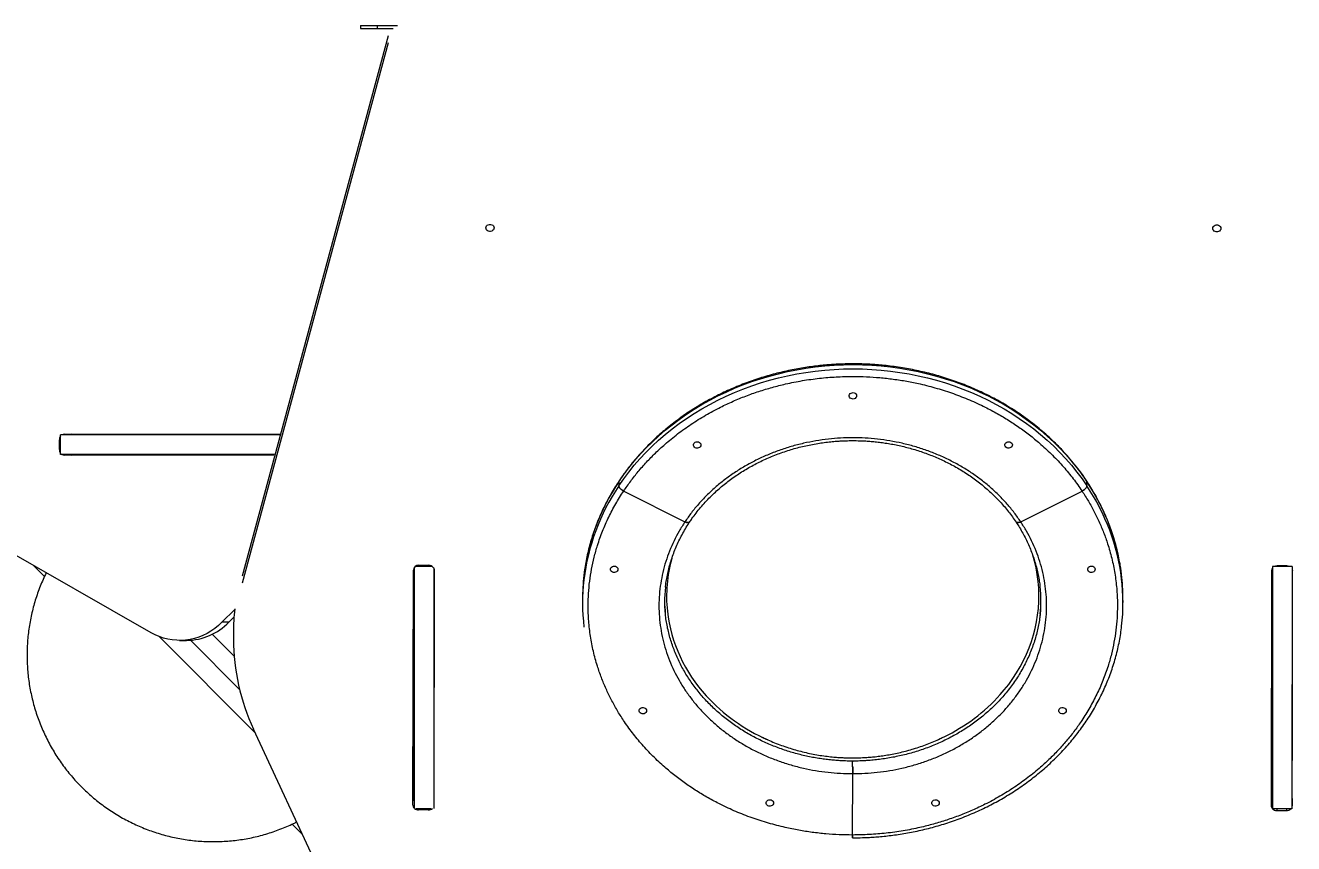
# Model space of a CAD drawing. Header units: millimetres. Extents: x -7083 to 7374, y -8368 to 7509.
# Drawn here: x 1448 to 2809, y -240 to 637 of the extents above; entities that cross this region are included whole.
import ezdxf

# ---------------------------------------------------------------- set-up
doc = ezdxf.new("R2010")
doc.units = ezdxf.units.MM
for name, color, linetype in [('DIKOM_ОБЪЕКТ', 7, 'Continuous'), ('DIKOM_РАЗМЕР_ЗОНА', 7, 'Continuous'), ('DIKOM_РАЗМЕР_ОБЪЕКТА', 7, 'Continuous')]:
    doc.layers.add(name, color=color, linetype=linetype)
doc.styles.add('style1', font='arial.ttf', dxfattribs={"width": 0.8})
doc.dimstyles.new('1-50', dxfattribs={"dimtxt": 300, "dimasz": 200, "dimexe": 100, "dimexo": 0, "dimgap": 100, "dimtad": 1, "dimtxsty": 'style1', "dimcen": 200, "dimclrd": 7, "dimclre": 7, "dimclrt": 7, "dimadec": 1, "dimazin": 2, "dimtfac": 1, "dimtmove": 0, "dimatfit": 2, "dimfxl": 0, "dimlwd": 25, "dimlwe": 18, "dimarcsym": 0})

# ---------------------------------------------------------------- blocks, each defined once
blk = doc.blocks.new('*D10')
at = {"layer": 'Defpoints', "color": 0, "transparency": 16777216}
for p in [(-5583.4, 648), (4593.5, 648.9), (4593.5, -5902.5)]:
    blk.add_point(p, dxfattribs=at)
at = {"layer": 'DIKOM_РАЗМЕР_ОБЪЕКТА', "color": 7, "lineweight": 18, "transparency": 16777216}
for p, q in [((-5583.4, 648), (-5583.4, -6002.5)), ((4593.5, 648.9), (4593.5, -6002.5))]:
    blk.add_line(p, q, dxfattribs=at)
at = {"layer": 'DIKOM_РАЗМЕР_ОБЪЕКТА', "color": 7, "lineweight": 25, "transparency": 16777216}
blk.add_line((-5383.4, -5902.5), (4393.5, -5902.5), dxfattribs=at)
at = {"layer": 'DIKOM_РАЗМЕР_ОБЪЕКТА', "color": 7, "transparency": 16777216}
for points in [[(-5383.4, -5869.2), (-5383.4, -5935.9), (-5583.4, -5902.5)], [(4393.5, -5869.2), (4393.5, -5935.9), (4593.5, -5902.5)]]:
    blk.add_solid(points, dxfattribs=at)
at = {"layer": 'DIKOM_РАЗМЕР_ОБЪЕКТА', "color": 7, "transparency": 16777216, "insert": (-226.1, -5649.4), "char_height": 300, "attachment_point": 5, "style": 'style1'}
blk.add_mtext('10150', dxfattribs=at)
blk = doc.blocks.new('*D11')
at = {"layer": 'Defpoints', "color": 0, "transparency": 16777216}
for p in [(-321.7, 5509.1), (-348.7, -4811.5), (5568.6, -4811.5)]:
    blk.add_point(p, dxfattribs=at)
at = {"layer": 'DIKOM_РАЗМЕР_ОБЪЕКТА', "color": 7, "lineweight": 18, "transparency": 16777216}
for p, q in [((-321.7, 5509.1), (5668.6, 5509.1)), ((-348.7, -4811.5), (5668.6, -4811.5))]:
    blk.add_line(p, q, dxfattribs=at)
at = {"layer": 'DIKOM_РАЗМЕР_ОБЪЕКТА', "color": 7, "lineweight": 25, "transparency": 16777216}
blk.add_line((5568.6, 5309.1), (5568.6, -4611.5), dxfattribs=at)
at = {"layer": 'DIKOM_РАЗМЕР_ОБЪЕКТА', "color": 7, "transparency": 16777216}
for points in [[(5535.2, 5309.1), (5601.9, 5309.1), (5568.6, 5509.1)], [(5535.2, -4611.5), (5601.9, -4611.5), (5568.6, -4811.5)]]:
    blk.add_solid(points, dxfattribs=at)
at = {"layer": 'DIKOM_РАЗМЕР_ОБЪЕКТА', "color": 7, "transparency": 16777216, "insert": (5315.3, 775.2), "char_height": 300, "attachment_point": 5, "rotation": 90, "style": 'style1'}
blk.add_mtext('10300', dxfattribs=at)
blk = doc.blocks.new('*D12')
at = {"layer": 'Defpoints', "color": 0, "transparency": 16777216}
for p in [(-621.7, 7509.1), (-373.6, -6811.5), (7273.9, -6811.5)]:
    blk.add_point(p, dxfattribs=at)
at = {"layer": 'DIKOM_РАЗМЕР_ЗОНА', "color": 7, "lineweight": 18, "transparency": 16777216}
for p, q in [((-621.7, 7509.1), (7373.9, 7509.1)), ((-373.6, -6811.5), (7373.9, -6811.5))]:
    blk.add_line(p, q, dxfattribs=at)
at = {"layer": 'DIKOM_РАЗМЕР_ЗОНА', "color": 7, "lineweight": 25, "transparency": 16777216}
blk.add_line((7273.9, 7309.1), (7273.9, -6611.5), dxfattribs=at)
at = {"layer": 'DIKOM_РАЗМЕР_ЗОНА', "color": 7, "transparency": 16777216}
for points in [[(7240.6, 7309.1), (7307.2, 7309.1), (7273.9, 7509.1)], [(7240.6, -6611.5), (7307.2, -6611.5), (7273.9, -6811.5)]]:
    blk.add_solid(points, dxfattribs=at)
at = {"layer": 'DIKOM_РАЗМЕР_ЗОНА', "color": 7, "transparency": 16777216, "insert": (7020.6, 1288.3), "char_height": 300, "attachment_point": 5, "rotation": 90, "style": 'style1'}
blk.add_mtext('14300', dxfattribs=at)
blk = doc.blocks.new('*D13')
at = {"layer": 'Defpoints', "color": 0, "transparency": 16777216}
for p in [(6593.5, 996.2), (-7083.4, 648), (6593.5, -8268.3)]:
    blk.add_point(p, dxfattribs=at)
at = {"layer": 'DIKOM_РАЗМЕР_ЗОНА', "color": 7, "lineweight": 18, "transparency": 16777216}
for p, q in [((6593.5, 996.2), (6593.5, -8368.3)), ((-7083.4, 648), (-7083.4, -8368.3))]:
    blk.add_line(p, q, dxfattribs=at)
at = {"layer": 'DIKOM_РАЗМЕР_ЗОНА', "color": 7, "lineweight": 25, "transparency": 16777216}
blk.add_line((-6883.4, -8268.3), (6393.5, -8268.3), dxfattribs=at)
at = {"layer": 'DIKOM_РАЗМЕР_ЗОНА', "color": 7, "transparency": 16777216}
for points in [[(-6883.4, -8235), (-6883.4, -8301.6), (-7083.4, -8268.3)], [(6393.5, -8235), (6393.5, -8301.6), (6593.5, -8268.3)]]:
    blk.add_solid(points, dxfattribs=at)
at = {"layer": 'DIKOM_РАЗМЕР_ЗОНА', "color": 7, "transparency": 16777216, "insert": (322.1, -8015), "char_height": 300, "attachment_point": 5, "style": 'style1'}
blk.add_mtext('13650', dxfattribs=at)

msp = doc.modelspace()

# ---------------------------------------------------------------- linework, layer by layer
at = {"layer": 'DIKOM_ОБЪЕКТ', "color": 7, "linetype": 'Continuous', "lineweight": 15}
for p, q in [((1837.217, 626.157), (1680.489, 46.508)), ((1807.596, 636.956), (1807.596, 633.956)), ((1807.596, 636.956), (1825.617, 636.956)), ((1807.596, 633.956), (1825.617, 633.956)), ((1825.617, 636.956), (1825.617, 633.956)), ((1825.617, 636.956), (1847.159, 636.956)), ((1825.617, 633.956), (1842.675, 633.956)), ((1837.232, 618.657), (1680.504, 39.008)), ((1484.437, 182.256), (1484.437, 192.656)), ((1485.736, 192.656), (1484.437, 192.656)), ((1485.736, 176.956), (1485.736, 197.956)), ((1720.693, 197.956), (1485.736, 197.956)), ((1489.633, 198.656), (1720.884, 198.656)), ((1485.736, 182.256), (1484.437, 182.256)), ((1714.958, 176.956), (1485.736, 176.956)), ((1714.767, 176.256), (1489.633, 176.256)), ((2084.828, 147.759), (2084.837, 143.259)), ((2090.037, 137.66), (2155.834, 104.751)), ((2516.1, 104.751), (2581.939, 137.66)), ((2587.123, 147.759), (2586.877, 148.463)), ((2587.131, 143.259), (2587.123, 147.759)), ((1582.841, -14.219), (1326.094, 132.336)), ((1456.94, 57.647), (1468.483, 46.104)), ((1865.163, 55.52), (1865.122, -24.425)), ((1884.743, 56.71), (1866.288, 56.71)), ((1870.325, 58.058), (1880.725, 58.051)), ((2786.164, 54.932), (2786.123, -24.425)), ((2807.333, 56.71), (2786.333, 56.71)), ((2801.724, 57.461), (2791.324, 57.467)), ((1863.937, -199.148), (1864.317, 52.865)), ((1886.691, 53.339), (1886.322, -191.662)), ((1886.717, 52.92), (1886.336, -199.162)), ((2785.317, 52.344), (2784.936, -199.738)), ((2807.322, -192.253), (2807.691, 52.744)), ((2807.336, -199.753), (2807.716, 52.261)), ((2045.894, 21.616), (2045.903, 17.116)), ((2625.902, 18.253), (2625.893, 22.753)), ((1672.576, 10.699), (1658.9, -2.978)), ((1671.833, 2.455), (1666.4, -2.978)), ((2537.359, 9.573), (2536.961, 5.819)), ((1666.4, -2.978), (1658.9, -2.978)), ((1694.744, -121.557), (1591.553, -18.367)), ((1613.544, -22.504), (1621.044, -22.504)), ((1677.906, -75.022), (1625.241, -22.357)), ((1672.075, -39.492), (1648.524, -15.941)), ((1671.282, -13.728), (1671.297, -21.228)), ((1784.933, -315.94), (1692.919, -117.626)), ((2335.788, -157.252), (2335.779, -152.752)), ((2335.747, -231.266), (2335.79, -165.448)), ((1883.451, -203.098), (1866.827, -203.098)), ((1869.926, -203.098), (1869.929, -204.348)), ((1880.326, -203.098), (1880.329, -204.355)), ((1886.322, -191.662), (1886.336, -199.162)), ((2807.163, -203.098), (2786.163, -203.098)), ((2790.925, -203.098), (2790.928, -204.938)), ((2801.325, -203.098), (2801.328, -204.945)), ((2807.322, -192.253), (2807.336, -199.753)), ((1880.329, -204.355), (1869.929, -204.348)), ((2790.928, -204.938), (2801.328, -204.945)), ((1734.206, -219.619), (1745.467, -230.88)), ((2335.741, -234.262), (2336.396, -234.266))]:
    msp.add_line(p, q, dxfattribs=at)
at = {"layer": 'DIKOM_ОБЪЕКТ', "color": 7, "linetype": 'Continuous', "lineweight": 15, "flags": 128}
for points in [[(1942.171, 419.963), (1942.351, 421.036), (1942.872, 422.022), (1943.694, 422.842), (1944.748, 423.427), (1945.95, 423.732), (1947.203, 423.731), (1948.404, 423.425), (1949.457, 422.838), (1950.275, 422.018), (1950.794, 421.031), (1950.971, 419.957), (1950.791, 418.884), (1950.269, 417.897), (1949.448, 417.078), (1948.393, 416.493), (1947.191, 416.188), (1945.939, 416.189), (1944.738, 416.495), (1943.685, 417.082), (1942.866, 417.902), (1942.347, 418.889), (1942.171, 419.963)], [(2722.17, 419.463), (2722.35, 420.536), (2722.871, 421.522), (2723.693, 422.342), (2724.747, 422.927), (2725.949, 423.232), (2727.202, 423.231), (2728.403, 422.925), (2729.455, 422.338), (2730.274, 421.518), (2730.793, 420.531), (2730.97, 419.457), (2730.79, 418.384), (2730.268, 417.397), (2729.447, 416.578), (2728.392, 415.993), (2727.19, 415.688), (2725.938, 415.689), (2724.737, 415.995), (2723.684, 416.582), (2722.865, 417.402), (2722.346, 418.389), (2722.17, 419.463)], [(2084.828, 147.759), (2090.047, 155.273), (2095.564, 162.625), (2101.375, 169.806), (2107.471, 176.807), (2113.846, 183.619), (2120.491, 190.235), (2127.399, 196.646), (2134.561, 202.845), (2141.968, 208.824), (2149.611, 214.575), (2157.481, 220.092), (2165.569, 225.367), (2173.864, 230.395), (2182.356, 235.17), (2191.036, 239.685), (2199.892, 243.935), (2208.913, 247.915), (2218.09, 251.619), (2227.41, 255.045), (2236.862, 258.186), (2246.435, 261.04), (2256.116, 263.603), (2265.895, 265.872), (2275.76, 267.844), (2285.697, 269.517), (2295.696, 270.888), (2305.743, 271.956), (2315.828, 272.72), (2325.937, 273.179), (2336.057, 273.332), (2346.178, 273.179), (2356.286, 272.72), (2366.37, 271.956), (2376.416, 270.888), (2386.413, 269.517), (2396.348, 267.844), (2406.21, 265.872), (2415.986, 263.603), (2425.664, 261.04), (2435.233, 258.186), (2444.681, 255.045), (2453.997, 251.619), (2463.168, 247.915), (2472.185, 243.935), (2481.035, 239.685), (2489.709, 235.17), (2498.195, 230.395), (2506.484, 225.367), (2514.564, 220.092), (2522.427, 214.575), (2530.063, 208.824), (2537.462, 202.845), (2544.616, 196.646), (2551.515, 190.235), (2558.152, 183.619), (2564.517, 176.807), (2570.605, 169.806), (2576.406, 162.625), (2581.914, 155.273), (2587.123, 147.759)], [(2084.837, 143.259), (2090.055, 150.773), (2095.573, 158.125), (2101.384, 165.306), (2107.48, 172.307), (2113.855, 179.119), (2120.5, 185.735), (2127.408, 192.146), (2134.569, 198.345), (2141.976, 204.324), (2149.62, 210.075), (2157.49, 215.592), (2165.577, 220.867), (2173.872, 225.895), (2182.365, 230.67), (2191.044, 235.185), (2199.9, 239.435), (2208.922, 243.415), (2218.099, 247.119), (2227.419, 250.545), (2236.871, 253.686), (2246.443, 256.54), (2256.125, 259.103), (2265.904, 261.372), (2275.768, 263.344), (2285.706, 265.017), (2295.705, 266.388), (2305.752, 267.456), (2315.837, 268.22), (2325.945, 268.679), (2336.066, 268.832), (2346.187, 268.679), (2356.295, 268.22), (2366.379, 267.456), (2376.425, 266.388), (2386.422, 265.017), (2396.357, 263.344), (2406.219, 261.372), (2415.995, 259.103), (2425.673, 256.54), (2435.242, 253.686), (2444.69, 250.545), (2454.006, 247.119), (2463.177, 243.415), (2472.194, 239.435), (2481.044, 235.185), (2489.718, 230.67), (2498.204, 225.895), (2506.493, 220.867), (2514.573, 215.592), (2522.436, 210.075), (2530.072, 204.324), (2537.471, 198.345), (2544.625, 192.146), (2551.524, 185.735), (2558.16, 179.119), (2564.526, 172.307), (2570.613, 165.306), (2576.415, 158.125), (2581.923, 150.773), (2587.131, 143.259)], [(2340.055, 239.851), (2339.877, 238.83), (2339.359, 237.9), (2338.547, 237.143), (2337.514, 236.627), (2336.352, 236.397), (2335.163, 236.474), (2334.053, 236.851), (2333.121, 237.495), (2332.45, 238.348), (2332.1, 239.335), (2332.1, 240.368), (2332.452, 241.354), (2333.125, 242.208), (2334.057, 242.851), (2335.167, 243.229), (2336.356, 243.306), (2337.519, 243.076), (2338.551, 242.56), (2339.361, 241.803), (2339.878, 240.872), (2340.055, 239.851)], [(2172.896, 187.172), (2172.718, 186.151), (2172.2, 185.221), (2171.388, 184.464), (2170.355, 183.948), (2169.193, 183.718), (2168.004, 183.795), (2166.894, 184.172), (2165.962, 184.816), (2165.291, 185.669), (2164.94, 186.656), (2164.941, 187.689), (2165.293, 188.675), (2165.965, 189.529), (2166.898, 190.172), (2168.008, 190.55), (2169.197, 190.627), (2170.36, 190.397), (2171.392, 189.881), (2172.202, 189.124), (2172.719, 188.194), (2172.896, 187.172)], [(2507.145, 187.172), (2506.967, 186.151), (2506.449, 185.221), (2505.638, 184.464), (2504.605, 183.948), (2503.442, 183.718), (2502.253, 183.795), (2501.143, 184.172), (2500.212, 184.816), (2499.541, 185.669), (2499.19, 186.656), (2499.19, 187.689), (2499.543, 188.675), (2500.215, 189.529), (2501.147, 190.172), (2502.258, 190.55), (2503.447, 190.627), (2504.609, 190.397), (2505.641, 189.881), (2506.452, 189.124), (2506.968, 188.194), (2507.145, 187.172)], [(2494.159, -80.677), (2498.49, -75.619), (2503.21, -69.632), (2507.636, -63.478), (2511.761, -57.17), (2515.577, -50.718), (2519.078, -44.134), (2522.258, -37.428), (2525.111, -30.613), (2527.632, -23.701), (2529.816, -16.704), (2531.66, -9.633), (2533.161, -2.502), (2534.316, 4.676), (2535.122, 11.891), (2535.579, 19.128), (2535.686, 26.375), (2535.442, 33.619), (2534.848, 40.848), (2533.905, 48.049), (2532.615, 55.209), (2530.98, 62.316), (2529.091, 69.067)], [(1865.332, 55.751), (1865.334, 47.978), (1865.336, 39.179), (1865.337, 30.328), (1865.338, 21.439), (1865.338, 12.526), (1865.338, 3.605), (1865.338, -5.31), (1865.337, -14.205), (1865.336, -23.064), (1865.334, -31.873), (1865.332, -40.618), (1865.33, -49.284), (1865.327, -57.857), (1865.324, -66.323), (1865.32, -74.668), (1865.316, -82.878), (1865.312, -90.94), (1865.307, -98.841), (1865.302, -106.567), (1865.297, -114.106), (1865.291, -121.445), (1865.285, -128.573), (1865.279, -135.477), (1865.272, -142.146), (1865.265, -148.57), (1865.258, -154.737), (1865.25, -160.638), (1865.242, -166.263), (1865.234, -171.603), (1865.226, -176.648), (1865.217, -181.391), (1865.209, -185.824), (1865.2, -189.939), (1865.19, -193.73), (1865.181, -197.191), (1865.172, -200.315), (1865.164, -202.662)], [(1886.332, 55.274), (1886.334, 47.978), (1886.336, 39.179), (1886.337, 30.328), (1886.338, 21.439), (1886.338, 12.526), (1886.338, 3.605), (1886.338, -5.31), (1886.337, -14.205), (1886.336, -23.064), (1886.334, -31.873), (1886.332, -40.618), (1886.33, -49.284), (1886.327, -57.857), (1886.324, -66.323), (1886.32, -74.668), (1886.316, -82.878), (1886.312, -90.94), (1886.307, -98.841), (1886.302, -106.567), (1886.297, -114.106), (1886.291, -121.445), (1886.285, -128.573), (1886.279, -135.477), (1886.272, -142.146), (1886.265, -148.57), (1886.258, -154.737), (1886.25, -160.638), (1886.242, -166.263), (1886.234, -171.603), (1886.226, -176.648), (1886.217, -181.391), (1886.209, -185.824), (1886.2, -189.939), (1886.19, -193.73), (1886.181, -197.191), (1886.172, -200.315), (1886.164, -202.662)], [(1886.332, 54.688), (1886.589, 53.924), (1886.717, 52.92)], [(2077.886, 56.785), (2078.996, 57.162), (2080.185, 57.239), (2081.347, 57.009), (2082.379, 56.493), (2083.19, 55.736), (2083.707, 54.806), (2083.884, 53.785), (2083.705, 52.764), (2083.187, 51.833), (2082.376, 51.076), (2081.343, 50.56), (2080.18, 50.33), (2078.991, 50.407), (2077.882, 50.785), (2076.95, 51.428), (2076.279, 52.282), (2075.928, 53.268), (2075.929, 54.301), (2076.281, 55.288), (2076.953, 56.141), (2077.886, 56.785)], [(2589.981, 50.785), (2589.05, 51.428), (2588.379, 52.282), (2588.028, 53.268), (2588.028, 54.301), (2588.381, 55.288), (2589.053, 56.141), (2589.985, 56.785), (2591.096, 57.162), (2592.285, 57.239), (2593.447, 57.009), (2594.479, 56.493), (2595.29, 55.736), (2595.806, 54.806), (2595.983, 53.785), (2595.805, 52.764), (2595.287, 51.833), (2594.476, 51.076), (2593.443, 50.56), (2592.28, 50.33), (2591.091, 50.407), (2589.981, 50.785)], [(2786.333, 56.71), (2786.335, 47.978), (2786.336, 39.179), (2786.338, 30.328), (2786.338, 21.439), (2786.339, 12.526), (2786.339, 3.605), (2786.339, -5.31), (2786.338, -14.205), (2786.337, -23.064), (2786.335, -31.873), (2786.333, -40.618), (2786.331, -49.284), (2786.328, -57.857), (2786.325, -66.323), (2786.321, -74.668), (2786.317, -82.878), (2786.313, -90.94), (2786.308, -98.841), (2786.303, -106.567), (2786.298, -114.106), (2786.292, -121.445), (2786.286, -128.573), (2786.279, -135.477), (2786.273, -142.146), (2786.266, -148.57), (2786.258, -154.737), (2786.251, -160.638), (2786.243, -166.263), (2786.235, -171.603), (2786.227, -176.648), (2786.218, -181.391), (2786.209, -185.824), (2786.2, -189.939), (2786.191, -193.73), (2786.182, -197.191), (2786.172, -200.315), (2786.163, -203.098)], [(2807.333, 56.71), (2807.335, 47.978), (2807.336, 39.179), (2807.338, 30.328), (2807.338, 21.439), (2807.339, 12.526), (2807.339, 3.605), (2807.339, -5.31), (2807.338, -14.205), (2807.337, -23.064), (2807.335, -31.873), (2807.333, -40.618), (2807.331, -49.284), (2807.328, -57.857), (2807.325, -66.323), (2807.321, -74.668), (2807.317, -82.878), (2807.313, -90.94), (2807.308, -98.841), (2807.303, -106.567), (2807.298, -114.106), (2807.292, -121.445), (2807.286, -128.573), (2807.279, -135.477), (2807.273, -142.146), (2807.266, -148.57), (2807.258, -154.737), (2807.251, -160.638), (2807.243, -166.263), (2807.235, -171.603), (2807.227, -176.648), (2807.218, -181.391), (2807.209, -185.824), (2807.2, -189.939), (2807.191, -193.73), (2807.182, -197.191), (2807.172, -200.315), (2807.163, -203.098)], [(2807.35, 54.056), (2807.603, 53.274), (2807.716, 52.261)], [(1658.9, -2.978), (1655.181, -6.444), (1651.265, -9.607), (1647.169, -12.45), (1642.914, -14.96), (1638.518, -17.125), (1634.004, -18.936), (1629.392, -20.382), (1624.705, -21.459), (1619.965, -22.159), (1615.194, -22.481), (1610.416, -22.422), (1605.652, -21.983), (1600.926, -21.166), (1596.26, -19.974), (1591.676, -18.414), (1587.196, -16.493), (1582.841, -14.219)], [(1865.122, -24.425), (1865.119, -31.615), (1865.116, -38.69), (1865.113, -45.631), (1865.11, -52.424), (1865.105, -59.052), (1865.101, -65.499), (1865.096, -71.75), (1865.091, -77.791), (1865.086, -83.607), (1865.08, -89.185), (1865.074, -94.51), (1865.068, -99.572), (1865.061, -104.358)], [(2786.123, -24.425), (2786.12, -31.615), (2786.117, -38.69), (2786.114, -45.631), (2786.11, -52.424), (2786.106, -59.052), (2786.102, -65.499), (2786.097, -71.75), (2786.092, -77.791), (2786.087, -83.607), (2786.081, -89.185), (2786.075, -94.51), (2786.069, -99.572), (2786.062, -104.358)], [(2108.67, -94.898), (2109.78, -94.521), (2110.969, -94.444), (2112.131, -94.674), (2113.164, -95.19), (2113.974, -95.947), (2114.491, -96.877), (2114.668, -97.898), (2114.49, -98.92), (2113.972, -99.85), (2113.16, -100.607), (2112.127, -101.123), (2110.965, -101.353), (2109.776, -101.276), (2108.666, -100.898), (2107.734, -100.255), (2107.063, -99.401), (2106.712, -98.415), (2106.713, -97.382), (2107.065, -96.395), (2107.737, -95.542), (2108.67, -94.898)], [(2558.999, -100.898), (2558.067, -100.255), (2557.396, -99.401), (2557.045, -98.415), (2557.046, -97.382), (2557.398, -96.395), (2558.07, -95.542), (2559.003, -94.898), (2560.113, -94.521), (2561.302, -94.444), (2562.464, -94.674), (2563.497, -95.19), (2564.307, -95.947), (2564.824, -96.877), (2565.001, -97.898), (2564.823, -98.92), (2564.305, -99.85), (2563.493, -100.607), (2562.46, -101.123), (2561.298, -101.353), (2560.109, -101.276), (2558.999, -100.898)], [(1865.006, -144.573), (1865.01, -139.582), (1865.014, -134.804), (1865.018, -130.257), (1865.022, -125.962), (1865.027, -121.938), (1865.032, -118.202), (1865.038, -114.77), (1865.043, -111.656), (1865.049, -108.876), (1865.055, -106.439), (1865.061, -104.358)], [(2786.007, -144.573), (2786.011, -139.582), (2786.014, -134.804), (2786.019, -130.257), (2786.023, -125.962), (2786.028, -121.938), (2786.033, -118.202), (2786.038, -114.77), (2786.044, -111.656), (2786.05, -108.876), (2786.056, -106.439), (2786.062, -104.358)], [(1865.006, -144.573), (1865.002, -152.569), (1864.996, -160.382), (1864.991, -167.997), (1864.985, -175.401), (1864.979, -182.582), (1864.972, -189.526), (1864.967, -194.585)], [(2786.007, -144.573), (2786.002, -152.569), (2785.997, -160.382), (2785.992, -167.997), (2785.986, -175.401), (2785.98, -182.582), (2785.973, -189.526), (2785.967, -195.105)], [(1886.336, -199.162), (1886.22, -200.176), (1886.172, -200.366)], [(1886.322, -191.662), (1886.205, -192.676), (1886.193, -192.726)], [(2244.847, -193.903), (2245.957, -193.525), (2247.146, -193.448), (2248.308, -193.678), (2249.34, -194.194), (2250.151, -194.951), (2250.668, -195.882), (2250.845, -196.903), (2250.666, -197.924), (2250.148, -198.854), (2249.337, -199.611), (2248.304, -200.127), (2247.141, -200.357), (2245.952, -200.28), (2244.843, -199.903), (2243.911, -199.259), (2243.24, -198.406), (2242.889, -197.419), (2242.89, -196.386), (2243.242, -195.4), (2243.914, -194.546), (2244.847, -193.903)], [(2422.693, -199.903), (2421.761, -199.259), (2421.09, -198.406), (2420.739, -197.419), (2420.74, -196.386), (2421.092, -195.4), (2421.764, -194.546), (2422.697, -193.903), (2423.807, -193.525), (2424.996, -193.448), (2426.158, -193.678), (2427.191, -194.194), (2428.001, -194.951), (2428.518, -195.882), (2428.695, -196.903), (2428.517, -197.924), (2427.999, -198.854), (2427.187, -199.611), (2426.154, -200.127), (2424.992, -200.357), (2423.803, -200.28), (2422.693, -199.903)], [(2807.336, -199.753), (2807.219, -200.766), (2807.17, -200.96)], [(2807.322, -192.253), (2807.205, -193.266), (2807.192, -193.319)]]:
    msp.add_lwpolyline(points, dxfattribs=at)
at = {"layer": 'DIKOM_ОБЪЕКТ', "color": 7, "linetype": 'Continuous', "lineweight": 15}
for centre, radius, start, end in [((1946.554, 428.714), 5.064, 261.241233, 278.983456), ((2726.553, 428.214), 5.064, 261.241233, 278.983456), ((2726.553, 428.214), 5.064, 261.241395, 278.983294), ((1490.974, 192.713), 6.537, 143.249039, 180.50164), ((1489.658, 193.984), 4.672, 90.29763, 121.771139), ((1497.158, 193.984), 4.672, 90.29763, 121.771139), ((1490.974, 182.199), 6.537, 179.49836, 216.750961), ((1489.658, 180.928), 4.672, 238.228861, 269.70237), ((1497.158, 180.928), 4.672, 238.228861, 269.70237), ((2274.234, 19.91), 228.516, 145.980642, 173.186138), ((2274.242, 15.41), 228.516, 145.980642, 173.186138), ((2397.986, 20.297), 228.077, 7.013064, 33.976653), ((2397.995, 15.797), 228.077, 7.013064, 33.976653), ((1869.947, 52.423), 5.647, 86.163763, 175.507088), ((1880.895, 51.923), 6.13, 33.140833, 91.593792), ((2286.768, 24.762), 150.68, 164.192968, 186.054163), ((2790.047, 52.231), 4.732, 141.739542, 178.627142), ((2791.295, 50.764), 6.703, 89.753627, 117.499257), ((2801.745, 50.764), 6.696, 62.610329, 90.178655), ((2263.687, 22.037), 217.793, 173.412597, 180.110685), ((2263.647, 17.543), 217.744, 173.412741, 186.799401), ((2408.065, 22.318), 217.828, 0.11454, 6.809039), ((2408.157, 17.827), 217.744, 353.410338, 6.809422), ((2285.557, 17.587), 151.655, 173.432803, 186.226159), ((2386.248, 17.784), 151.654, 353.964988, 6.81201), ((2285.588, 22.092), 151.695, 180.964253, 186.048881), ((2386.169, 22.29), 151.724, 353.776562, 359.260113), ((1896.62, -13.296), 225.338, 173.752626, 180.110009), ((2296.918, 27.339), 161.052, 186.584903, 222.695806), ((1620.414, 41.401), 63.908, 270.564979, 316.018861), ((1900.725, -20.39), 229.43, 180.209491, 205.075782), ((2349.898, 48.869), 193.89, 295.688158, 318.076436), ((2323.289, 50.736), 196.301, 222.495494, 246.259774), ((1868.732, -199.099), 4.795, 180.58463, 221.926293), ((1868.749, -191.577), 4.834, 186.581436, 221.864611), ((1869.829, -197.977), 6.372, 227.333238, 270.898255), ((1880.42, -197.934), 6.421, 269.181239, 312.579623), ((2789.731, -199.689), 4.795, 180.584338, 221.913841), ((2789.749, -192.168), 4.833, 186.581205, 221.852219), ((2790.822, -198.597), 6.342, 225.207208, 270.965997), ((2801.426, -198.554), 6.392, 269.12346, 314.694712)]:
    msp.add_arc(centre, radius, start, end, dxfattribs=at)
for points, knots in [([(2335.399, 274.135), (2332.056, 274.102), (2327.381, 274.054), (2320.499, 273.787), (2314.668, 273.474), (2307.72, 272.957), (2300.433, 272.258), (2292.815, 271.352), (2284.973, 270.232), (2276.971, 268.889), (2268.86, 267.319), (2260.678, 265.519), (2252.458, 263.486), (2244.225, 261.218), (2236.003, 258.716), (2227.812, 255.98), (2219.668, 253.011), (2211.587, 249.809), (2203.585, 246.377), (2195.675, 242.717), (2187.869, 238.831), (2180.18, 234.722), (2172.618, 230.394), (2165.194, 225.849), (2157.918, 221.092), (2150.801, 216.127), (2143.852, 210.958), (2137.08, 205.59), (2130.493, 200.027), (2124.101, 194.275), (2117.91, 188.338), (2111.93, 182.223), (2106.166, 175.935), (2100.629, 169.479), (2095.317, 162.865), (2090.27, 156.083), (2086.849, 151.283), (2085.187, 148.708), (2085.043, 148.485)], [0, 0, 0, 0, 0.03316609, 0.04637381, 0.06833499, 0.09111682, 0.1155475, 0.14104716, 0.16738318, 0.19436967, 0.22187437, 0.24979927, 0.27807048, 0.30663115, 0.33543688, 0.36445244, 0.39364949, 0.42300501, 0.45250007, 0.48211897, 0.51184862, 0.54167801, 0.57159781, 0.60160014, 0.63167826, 0.66182643, 0.69203974, 0.72231402, 0.75264568, 0.78303171, 0.81346955, 0.84395706, 0.87449247, 0.90507436, 0.93570159, 0.96637331, 0.9970889, 1, 1, 1, 1]), ([(2586.909, 148.481), (2586.792, 148.663), (2585.075, 151.336), (2581.483, 156.37), (2576.114, 163.566), (2570.423, 170.595), (2564.456, 177.469), (2558.207, 184.175), (2551.683, 190.704), (2544.89, 197.048), (2537.833, 203.199), (2530.518, 209.149), (2522.951, 214.89), (2515.41, 220.221), (2507.936, 225.159), (2500.567, 229.719), (2493.039, 234.076), (2485.361, 238.226), (2477.54, 242.164), (2469.584, 245.886), (2461.503, 249.39), (2453.305, 252.672), (2444.999, 255.728), (2436.595, 258.556), (2428.103, 261.152), (2419.536, 263.515), (2410.906, 265.643), (2402.229, 267.531), (2393.527, 269.18), (2384.831, 270.587), (2376.198, 271.749), (2367.759, 272.662), (2359.857, 273.315), (2353.001, 273.726), (2346.801, 273.979), (2341.118, 274.119), (2337.231, 274.13), (2335.399, 274.135)], [0, 0, 0, 0, 0.00236236, 0.03473847, 0.06718124, 0.09969172, 0.13227122, 0.16492142, 0.1976444, 0.2304428, 0.26331987, 0.29627965, 0.32932713, 0.36246845, 0.39224452, 0.42201844, 0.45178686, 0.48154849, 0.51130177, 0.54104483, 0.5707753, 0.60049021, 0.63018567, 0.65985652, 0.68949566, 0.71909307, 0.74863395, 0.77809551, 0.80744053, 0.83660359, 0.86545775, 0.89371978, 0.92060353, 0.94385418, 0.96159922, 0.98191212, 1, 1, 1, 1]), ([(2090.037, 137.66), (2092.505, 141.236), (2097.438, 148.385), (2105.661, 158.727), (2114.512, 168.8), (2124.049, 178.543), (2135.117, 188.727), (2147.843, 199.132), (2162.417, 209.553), (2177.802, 219.143), (2192.867, 227.264), (2207.346, 234.062), (2221.064, 239.701), (2235.065, 244.683), (2249.311, 249.003), (2264.877, 252.932), (2281.807, 256.284), (2299.928, 258.807), (2318.04, 260.307), (2334.868, 260.768), (2350.49, 260.425), (2364.939, 259.47), (2379.434, 257.863), (2393.94, 255.589), (2409.654, 252.385), (2426.415, 248.048), (2444.115, 242.333), (2461.39, 235.594), (2477.037, 228.359), (2491.068, 220.902), (2503.559, 213.436), (2515.534, 205.429), (2526.97, 196.907), (2538.674, 187.198), (2550.486, 176.18), (2562.045, 163.845), (2572.649, 151.039), (2578.843, 142.12), (2581.939, 137.66)], [0, 0, 0, 0, 0.02425208, 0.04848851, 0.07306962, 0.09793879, 0.12282544, 0.15447699, 0.18612939, 0.21806406, 0.24999958, 0.27555354, 0.30108973, 0.32654434, 0.35185407, 0.3771822, 0.40828228, 0.43938323, 0.46969117, 0.5, 0.52425166, 0.54848823, 0.57306962, 0.59793879, 0.62282544, 0.65447699, 0.68612939, 0.71806406, 0.74999958, 0.77555354, 0.80108973, 0.82654434, 0.85185407, 0.8771822, 0.90828228, 0.93938323, 0.96969117, 1, 1, 1, 1]), ([(2516.1, 104.751), (2513.832, 108.018), (2509.296, 114.55), (2501.53, 123.929), (2493.064, 132.963), (2483.788, 141.615), (2473.823, 149.773), (2463.159, 157.405), (2451.9, 164.428), (2440.087, 170.801), (2427.81, 176.477), (2415.159, 181.413), (2402.195, 185.599), (2389.054, 188.999), (2375.763, 191.631), (2362.494, 193.479), (2349.229, 194.577), (2336.026, 194.939), (2322.822, 194.577), (2309.556, 193.479), (2296.285, 191.631), (2282.99, 188.999), (2269.845, 185.599), (2256.876, 181.413), (2244.217, 176.477), (2231.933, 170.801), (2220.112, 164.429), (2208.844, 157.405), (2198.17, 149.773), (2188.194, 141.616), (2178.907, 132.963), (2170.429, 123.929), (2162.651, 114.55), (2158.106, 108.018), (2155.834, 104.751)], [0, 0, 0, 0, 0.03030935, 0.06061872, 0.09171964, 0.12282176, 0.15447417, 0.18612775, 0.21806329, 0.25, 0.28193554, 0.31387224, 0.34552466, 0.37717824, 0.40827916, 0.43938128, 0.46969003, 0.5, 0.53030875, 0.56061872, 0.59171964, 0.62282176, 0.65447418, 0.68612775, 0.71806329, 0.75, 0.78193554, 0.81387225, 0.84552466, 0.87717824, 0.90827916, 0.93938128, 0.96969003, 1, 1, 1, 1]), ([(2160.853, 104.403), (2161.676, 105.643), (2163.869, 108.948), (2167.762, 114.156), (2172.495, 120.037), (2177.532, 125.753), (2182.85, 131.304), (2188.255, 136.493), (2193.703, 141.326), (2199.154, 145.815), (2204.794, 150.124), (2210.615, 154.249), (2216.608, 158.182), (2222.764, 161.919), (2229.074, 165.454), (2235.529, 168.783), (2242.119, 171.9), (2248.833, 174.803), (2255.661, 177.485), (2262.591, 179.944), (2269.609, 182.176), (2276.701, 184.179), (2283.848, 185.948), (2291.027, 187.481), (2298.199, 188.776), (2305.291, 189.827), (2312.109, 190.625), (2318.196, 191.162), (2323.532, 191.5), (2329.16, 191.75), (2333.145, 191.792), (2335.561, 191.818)], [0, 0, 0, 0, 0.02355194, 0.06276366, 0.10207132, 0.14147838, 0.18098942, 0.22061042, 0.25627086, 0.29191858, 0.32755084, 0.3631671, 0.39876653, 0.43434793, 0.46990952, 0.50544888, 0.54096258, 0.57644589, 0.6118921, 0.64729162, 0.68263032, 0.71788663, 0.75302606, 0.78798998, 0.82267, 0.85684129, 0.88994968, 0.92015192, 0.94353488, 0.96576281, 1, 1, 1, 1]), ([(2335.561, 191.818), (2338.331, 191.796), (2342.209, 191.767), (2347.922, 191.528), (2352.771, 191.241), (2358.547, 190.756), (2364.599, 190.094), (2370.919, 189.228), (2377.414, 188.153), (2384.028, 186.859), (2390.716, 185.344), (2397.442, 183.604), (2404.177, 181.637), (2410.896, 179.443), (2417.577, 177.023), (2424.201, 174.378), (2430.751, 171.509), (2437.209, 168.419), (2443.563, 165.111), (2449.798, 161.589), (2455.901, 157.856), (2461.859, 153.916), (2467.662, 149.775), (2473.298, 145.437), (2478.757, 140.907), (2484.029, 136.192), (2489.104, 131.296), (2493.972, 126.227), (2498.626, 120.99), (2503.052, 115.591), (2507.241, 110.078), (2509.819, 106.299), (2511.099, 104.424)], [0, 0, 0, 0, 0.03908198, 0.0547158, 0.08070105, 0.10766637, 0.13658848, 0.16677863, 0.19796035, 0.2299129, 0.26247942, 0.2955439, 0.32901905, 0.362838, 0.39694876, 0.43131032, 0.46589003, 0.50066162, 0.53560386, 0.57069946, 0.60593437, 0.64129713, 0.67677845, 0.71237086, 0.74806839, 0.78386639, 0.81976131, 0.85575056, 0.89183238, 0.92800569, 0.96427004, 1, 1, 1, 1]), ([(2085.043, 148.485), (2083.647, 146.362), (2080.708, 141.89), (2076.547, 134.911), (2072.49, 127.589), (2068.708, 120.142), (2065.197, 112.582), (2061.965, 104.915), (2059.016, 97.149), (2056.354, 89.292), (2053.984, 81.351), (2051.911, 73.334), (2050.13, 65.251), (2048.678, 57.105), (2047.761, 51.08), (2047.425, 47.766), (2047.367, 47.193)], [0, 0, 0, 0, 0.06842458, 0.14410747, 0.21989686, 0.29579321, 0.37179742, 0.44791072, 0.52413468, 0.60047115, 0.67692226, 0.75349033, 0.83017788, 0.90698757, 0.98392216, 1, 1, 1, 1]), ([(2335.747, -231.266), (2330.939, -231.206), (2321.326, -231.084), (2306.877, -230.092), (2292.382, -228.495), (2277.876, -226.219), (2262.163, -223.015), (2245.401, -218.678), (2227.701, -212.963), (2210.426, -206.224), (2194.78, -198.99), (2180.748, -191.533), (2168.257, -184.066), (2156.282, -176.06), (2144.846, -167.537), (2133.142, -157.829), (2121.333, -146.809), (2109.759, -134.481), (2099.211, -121.647), (2090.345, -109.257), (2082.884, -97.369), (2076.622, -86.054), (2070.988, -74.379), (2066.016, -62.361), (2061.372, -48.972), (2057.336, -34.231), (2054.209, -18.095), (2052.32, -1.766), (2051.739, 13.589), (2052.187, 27.845), (2053.414, 40.95), (2055.439, 53.939), (2058.249, 66.781), (2062.111, 80.418), (2067.229, 94.792), (2073.79, 109.635), (2081.3, 123.997), (2087.125, 133.106), (2090.037, 137.66)], [0, 0, 0, 0, 0.02425208, 0.04848851, 0.07306962, 0.09793879, 0.12282544, 0.15447699, 0.18612939, 0.21806406, 0.24999958, 0.27555354, 0.30108973, 0.32654434, 0.35185407, 0.3771822, 0.40828228, 0.43938323, 0.46969117, 0.5, 0.52425166, 0.54848823, 0.57306962, 0.59793879, 0.62282544, 0.65447699, 0.68612939, 0.71806406, 0.74999958, 0.77555354, 0.80108973, 0.82654434, 0.85185407, 0.8771822, 0.90828228, 0.93938323, 0.96969117, 1, 1, 1, 1]), ([(2085.074, 148.463), (2085.031, 148.428), (2084.831, 148.27), (2084.83, 147.983), (2084.828, 147.759)], [0, 0, 0, 0, 0.21631192, 1, 1, 1, 1]), ([(2084.837, 143.259), (2084.895, 142.893), (2085.011, 142.161), (2085.909, 140.814), (2087.228, 139.476), (2088.689, 138.386), (2089.654, 137.867), (2090.037, 137.66)], [0, 0, 0, 0, 0.21469386, 0.42938772, 0.64408158, 0.85877544, 1, 1, 1, 1]), ([(2090.037, 137.66), (2089.453, 137.986), (2088.285, 138.636), (2086.728, 139.932), (2085.551, 141.281), (2084.927, 142.436), (2084.863, 143.025), (2084.837, 143.259)], [0, 0, 0, 0, 0.21469386, 0.42938772, 0.64408158, 0.85877544, 1, 1, 1, 1]), ([(2581.939, 137.66), (2584.28, 134.024), (2588.961, 126.753), (2595.186, 115.42), (2600.83, 103.75), (2605.8, 91.731), (2610.445, 78.342), (2614.48, 63.6), (2617.607, 47.465), (2619.496, 31.136), (2620.077, 15.78), (2619.629, 1.525), (2618.403, -11.58), (2616.377, -24.569), (2613.567, -37.412), (2609.706, -51.049), (2604.584, -65.42), (2598.038, -80.271), (2590.472, -94.605), (2582.511, -107.456), (2574.35, -119.002), (2566.163, -129.361), (2557.302, -139.43), (2547.768, -149.174), (2536.699, -159.358), (2523.973, -169.763), (2509.399, -180.183), (2494.014, -189.773), (2478.949, -197.894), (2464.47, -204.693), (2450.752, -210.332), (2436.751, -215.314), (2422.505, -219.633), (2406.939, -223.562), (2390.009, -226.918), (2371.888, -229.425), (2353.776, -230.981), (2341.757, -231.171), (2335.747, -231.266)], [0, 0, 0, 0, 0.02425208, 0.04848851, 0.07306962, 0.09793879, 0.12282544, 0.15447699, 0.18612939, 0.21806406, 0.24999958, 0.27555354, 0.30108973, 0.32654434, 0.35185407, 0.3771822, 0.40828228, 0.43938323, 0.46969117, 0.5, 0.52425166, 0.54848823, 0.57306962, 0.59793879, 0.62282544, 0.65447699, 0.68612939, 0.71806406, 0.74999958, 0.77555354, 0.80108973, 0.82654434, 0.85185407, 0.8771822, 0.90828228, 0.93938323, 0.96969117, 1, 1, 1, 1]), ([(2581.939, 137.66), (2582.524, 137.986), (2583.692, 138.636), (2585.249, 139.932), (2586.423, 141.281), (2587.044, 142.436), (2587.107, 143.025), (2587.131, 143.259)], [0, 0, 0, 0, 0.21469386, 0.42938772, 0.64408158, 0.85877544, 1, 1, 1, 1]), ([(2587.131, 143.259), (2587.075, 142.893), (2586.961, 142.161), (2586.067, 140.814), (2584.749, 139.476), (2583.288, 138.386), (2582.323, 137.867), (2581.939, 137.66)], [0, 0, 0, 0, 0.21469386, 0.42938772, 0.64408158, 0.85877544, 1, 1, 1, 1]), ([(2586.878, 148.459), (2586.92, 148.426), (2587.118, 148.268), (2587.121, 147.983), (2587.123, 147.759)], [0, 0, 0, 0, 0.21022361, 1, 1, 1, 1]), ([(2624.309, 48.315), (2624.104, 50.052), (2623.573, 54.565), (2622.354, 61.822), (2620.694, 70.086), (2618.7, 78.309), (2616.391, 86.486), (2613.763, 94.606), (2610.818, 102.659), (2607.557, 110.637), (2603.983, 118.529), (2600.099, 126.327), (2595.899, 134.017), (2591.557, 141.376), (2588.468, 146.096), (2586.996, 148.346)], [0, 0, 0, 0, 0.04939395, 0.12837585, 0.20750706, 0.28678947, 0.36622477, 0.44581447, 0.5255599, 0.60546229, 0.68552273, 0.76574229, 0.84612207, 0.92666326, 1, 1, 1, 1]), ([(2155.834, 104.751), (2153.701, 101.416), (2149.434, 94.744), (2143.935, 84.226), (2139.129, 73.355), (2135.11, 62.067), (2131.93, 50.511), (2129.625, 38.693), (2128.225, 26.734), (2127.754, 14.685), (2128.21, 2.636), (2129.593, -9.323), (2131.883, -21.141), (2135.047, -32.698), (2139.054, -43.984), (2143.835, -54.86), (2149.362, -65.358), (2155.595, -75.442), (2162.553, -85.164), (2170.277, -94.563), (2178.755, -103.592), (2188.027, -112.246), (2197.994, -120.403), (2208.657, -128.035), (2219.916, -135.059), (2231.729, -141.431), (2244.006, -147.108), (2256.657, -152.043), (2269.621, -156.229), (2282.762, -159.628), (2296.053, -162.263), (2309.322, -164.1), (2322.587, -165.239), (2331.389, -165.379), (2335.79, -165.448)], [0, 0, 0, 0, 0.03030935, 0.06061872, 0.09171964, 0.12282176, 0.15447417, 0.18612775, 0.21806329, 0.25, 0.28193554, 0.31387224, 0.34552466, 0.37717824, 0.40827916, 0.43938128, 0.46969003, 0.5, 0.53030875, 0.56061872, 0.59171964, 0.62282176, 0.65447418, 0.68612775, 0.71806329, 0.75, 0.78193554, 0.81387225, 0.84552466, 0.87717824, 0.90827916, 0.93938128, 0.96969003, 1, 1, 1, 1]), ([(2134.903, 34.757), (2134.925, 34.994), (2135.165, 37.533), (2135.925, 42.358), (2137.206, 49.222), (2138.842, 56.05), (2140.789, 62.835), (2143.06, 69.565), (2145.649, 76.228), (2148.558, 82.813), (2151.776, 89.309), (2155.325, 95.696), (2158.352, 100.734), (2160.299, 103.589), (2160.854, 104.404)], [0, 0, 0, 0, 0.00968771, 0.10383705, 0.19822619, 0.29285179, 0.38771056, 0.48279934, 0.57811537, 0.67365647, 0.76942124, 0.86540928, 0.96162142, 1, 1, 1, 1]), ([(2155.834, 104.751), (2156.419, 104.492), (2157.588, 103.973), (2159.13, 103.721), (2160.287, 103.851), (2160.629, 104.267), (2160.784, 104.455)], [0, 0, 0, 0, 0.26118598, 0.52237196, 0.78355794, 1, 1, 1, 1]), ([(2160.78, 104.448), (2160.766, 104.4), (2160.667, 104.061), (2159.932, 103.794), (2158.649, 103.753), (2157.181, 104.129), (2156.216, 104.575), (2155.834, 104.751)], [0, 0, 0, 0, 0.04357315, 0.30504949, 0.56652583, 0.82800216, 1, 1, 1, 1]), ([(2335.79, -165.448), (2340.192, -165.379), (2348.994, -165.239), (2362.26, -164.1), (2375.531, -162.263), (2388.826, -159.628), (2401.971, -156.229), (2414.94, -152.043), (2427.599, -147.108), (2439.883, -141.431), (2451.704, -135.059), (2462.972, -128.036), (2473.646, -120.403), (2483.622, -112.246), (2492.907, -103.592), (2501.396, -94.564), (2509.133, -85.164), (2516.103, -75.442), (2522.349, -65.358), (2527.89, -54.861), (2532.685, -43.984), (2536.707, -32.698), (2539.886, -21.141), (2542.191, -9.323), (2543.591, 2.636), (2544.063, 14.685), (2543.607, 26.733), (2542.223, 38.693), (2539.933, 50.51), (2536.768, 62.067), (2532.764, 73.354), (2527.973, 84.226), (2522.486, 94.744), (2518.229, 101.416), (2516.1, 104.751)], [0, 0, 0, 0, 0.03030935, 0.06061872, 0.09171964, 0.12282176, 0.15447417, 0.18612775, 0.21806329, 0.25, 0.28193554, 0.31387224, 0.34552466, 0.37717824, 0.40827916, 0.43938128, 0.46969003, 0.5, 0.53030875, 0.56061872, 0.59171964, 0.62282176, 0.65447418, 0.68612775, 0.71806329, 0.75, 0.78193554, 0.81387225, 0.84552466, 0.87717824, 0.90827916, 0.93938128, 0.96969003, 1, 1, 1, 1]), ([(2511.099, 104.424), (2511.121, 104.391), (2512.467, 102.455), (2514.906, 98.494), (2518.388, 92.536), (2521.578, 86.439), (2524.51, 80.23), (2527.166, 73.912), (2529.543, 67.494), (2531.634, 60.986), (2533.437, 54.397), (2534.936, 47.734), (2536.087, 41.463), (2536.592, 37.402), (2536.817, 35.596)], [0, 0, 0, 0, 0.0015652, 0.09284657, 0.18435914, 0.27610551, 0.36808869, 0.4603119, 0.55277843, 0.64549142, 0.73845375, 0.83166782, 0.9251355, 1, 1, 1, 1]), ([(2511.141, 104.45), (2511.156, 104.401), (2511.257, 104.062), (2511.995, 103.794), (2513.282, 103.753), (2514.752, 104.129), (2515.717, 104.575), (2516.1, 104.751)], [0, 0, 0, 0, 0.04426774, 0.30555419, 0.56684063, 0.82812707, 1, 1, 1, 1]), ([(2516.1, 104.751), (2515.514, 104.491), (2514.341, 103.97), (2512.813, 103.732), (2511.807, 103.798), (2511.537, 104.085), (2511.471, 104.156)], [0, 0, 0, 0, 0.30034973, 0.60069946, 0.90104919, 1, 1, 1, 1]), ([(1470.343, 49.996), (1470.059, 49.439), (1468.573, 46.523), (1466.163, 41.111), (1463.134, 33.768), (1460.421, 26.298), (1458.001, 18.728), (1455.885, 11.066), (1454.074, 3.327), (1452.572, -4.479), (1451.382, -12.339), (1450.504, -20.239), (1449.941, -28.169), (1449.694, -36.115), (1449.763, -44.064), (1450.147, -52.005), (1450.847, -59.924), (1451.86, -67.809), (1453.186, -75.648), (1454.823, -83.428), (1456.767, -91.136), (1459.017, -98.762), (1461.567, -106.292), (1464.414, -113.715), (1467.555, -121.018), (1470.983, -128.192), (1474.693, -135.223), (1478.68, -142.101), (1482.937, -148.816), (1487.457, -155.356), (1492.234, -161.712), (1497.259, -167.872), (1502.525, -173.828), (1508.024, -179.571), (1513.746, -185.09), (1519.684, -190.377), (1525.826, -195.424), (1532.165, -200.224), (1538.689, -204.767), (1545.388, -209.048), (1552.253, -213.059), (1559.271, -216.795), (1566.432, -220.248), (1573.725, -223.415), (1581.138, -226.289), (1588.659, -228.866), (1596.277, -231.142), (1603.979, -233.114), (1611.753, -234.778), (1619.588, -236.132), (1627.47, -237.174), (1635.387, -237.902), (1643.328, -238.314), (1651.278, -238.411), (1659.226, -238.191), (1667.159, -237.656), (1675.064, -236.807), (1682.93, -235.643), (1690.743, -234.168), (1698.492, -232.384), (1706.165, -230.293), (1713.748, -227.898), (1721.232, -225.207), (1728.597, -222.205), (1734.571, -219.547), (1738.033, -217.786), (1739.133, -217.228)], [0, 0, 0, 0, 0.00376561, 0.01970065, 0.03563961, 0.05158113, 0.0675244, 0.0834689, 0.0994143, 0.11536036, 0.13130692, 0.14725387, 0.16320112, 0.17914862, 0.19509632, 0.21104418, 0.22699217, 0.24294026, 0.25888846, 0.27483673, 0.29078507, 0.30673347, 0.32268192, 0.33863041, 0.35457895, 0.37052752, 0.38647612, 0.40242475, 0.41837341, 0.4343221, 0.4502708, 0.46621953, 0.48216829, 0.49811706, 0.51406585, 0.53001467, 0.54596351, 0.56191237, 0.57786125, 0.59381015, 0.60975908, 0.62570804, 0.64165702, 0.65760604, 0.67355509, 0.68950419, 0.70545332, 0.72140251, 0.73735176, 0.75330107, 0.76925046, 0.78519994, 0.80114954, 0.81709926, 0.83304914, 0.84899921, 0.86494952, 0.88090013, 0.89685112, 0.91280261, 0.92875474, 0.94470775, 0.96066195, 0.97661785, 0.99257624, 1, 1, 1, 1]), ([(2336.235, -151.948), (2333.465, -151.927), (2329.587, -151.897), (2323.874, -151.659), (2319.024, -151.371), (2313.249, -150.887), (2307.197, -150.224), (2300.877, -149.359), (2294.382, -148.283), (2287.768, -146.99), (2281.08, -145.474), (2274.353, -143.734), (2267.618, -141.767), (2260.899, -139.574), (2254.218, -137.153), (2247.594, -134.508), (2241.045, -131.639), (2234.586, -128.549), (2228.232, -125.242), (2221.998, -121.719), (2215.895, -117.986), (2209.936, -114.047), (2204.133, -109.905), (2198.497, -105.567), (2193.038, -101.038), (2187.766, -96.322), (2182.692, -91.427), (2177.823, -86.357), (2173.17, -81.12), (2168.74, -75.722), (2164.542, -70.171), (2160.583, -64.472), (2156.871, -58.634), (2153.413, -52.664), (2150.216, -46.57), (2147.286, -40.36), (2144.63, -34.042), (2142.253, -27.625), (2140.161, -21.117), (2138.361, -14.527), (2136.848, -7.865), (2135.667, -1.138), (2134.972, 3.578), (2134.76, 6.053), (2134.743, 6.262)], [0, 0, 0, 0, 0.02771289, 0.03879877, 0.05722481, 0.07634583, 0.09685438, 0.11826211, 0.14037295, 0.16303039, 0.18612319, 0.20956909, 0.23330619, 0.25728709, 0.28147489, 0.30584055, 0.33036089, 0.3550173, 0.37979471, 0.40468088, 0.42966582, 0.45474142, 0.4799011, 0.50513954, 0.53045253, 0.55583676, 0.58128971, 0.60680956, 0.63239504, 0.6580454, 0.68376032, 0.70953981, 0.73538421, 0.76129407, 0.78727013, 0.81331323, 0.83942429, 0.86560424, 0.89185398, 0.9181743, 0.94456591, 0.97102932, 0.99756488, 1, 1, 1, 1]), ([(2536.979, 6.009), (2536.93, 5.473), (2536.667, 2.634), (2535.874, -2.489), (2534.588, -9.352), (2532.954, -16.18), (2531.006, -22.966), (2528.735, -29.695), (2526.146, -36.359), (2523.239, -42.943), (2520.016, -49.438), (2516.482, -55.832), (2512.638, -62.113), (2508.49, -68.269), (2504.042, -74.291), (2499.298, -80.166), (2494.264, -85.884), (2488.946, -91.435), (2483.541, -96.623), (2478.092, -101.456), (2472.641, -105.945), (2467.001, -110.255), (2461.18, -114.379), (2455.188, -118.312), (2449.032, -122.049), (2442.721, -125.584), (2436.266, -128.913), (2429.677, -132.031), (2422.962, -134.933), (2416.134, -137.615), (2409.205, -140.074), (2402.187, -142.307), (2395.095, -144.309), (2387.947, -146.078), (2380.769, -147.611), (2373.597, -148.906), (2366.504, -149.957), (2359.686, -150.756), (2353.599, -151.292), (2348.263, -151.63), (2342.635, -151.88), (2338.651, -151.922), (2336.235, -151.948)], [0, 0, 0, 0, 0.0062963, 0.03337005, 0.06051275, 0.08772346, 0.11500121, 0.14234511, 0.16975435, 0.19722832, 0.2247666, 0.25236909, 0.28003602, 0.30776806, 0.33556637, 0.3634327, 0.39136948, 0.41937999, 0.44746845, 0.47274915, 0.49802085, 0.52328157, 0.54853095, 0.57376841, 0.59899308, 0.62420371, 0.64939858, 0.67457526, 0.69973039, 0.72485922, 0.74995495, 0.77500756, 0.80000177, 0.82491311, 0.84970003, 0.8742857, 0.8985107, 0.92198218, 0.94339341, 0.95997026, 0.97572828, 1, 1, 1, 1]), ([(2336.396, -234.266), (2339.74, -234.232), (2344.414, -234.185), (2351.296, -233.917), (2357.127, -233.604), (2364.076, -233.087), (2371.362, -232.388), (2378.981, -231.482), (2386.823, -230.362), (2394.824, -229.019), (2402.936, -227.45), (2411.118, -225.649), (2419.338, -223.616), (2427.57, -221.349), (2435.792, -218.847), (2443.984, -216.111), (2452.128, -213.141), (2460.208, -209.94), (2468.21, -206.508), (2476.12, -202.847), (2483.926, -198.961), (2491.616, -194.852), (2499.178, -190.524), (2506.602, -185.979), (2513.877, -181.223), (2520.994, -176.258), (2527.943, -171.089), (2534.715, -165.72), (2541.302, -160.157), (2547.695, -154.405), (2553.885, -148.469), (2559.866, -142.354), (2565.629, -136.065), (2571.167, -129.61), (2576.474, -122.993), (2581.542, -116.222), (2586.365, -109.302), (2590.937, -102.24), (2595.252, -95.044), (2599.304, -87.718), (2603.088, -80.272), (2606.599, -72.712), (2609.831, -65.045), (2612.78, -57.28), (2615.441, -49.422), (2617.812, -41.481), (2619.885, -33.465), (2621.666, -25.381), (2623.118, -17.235), (2624.034, -11.214), (2624.37, -7.903), (2624.428, -7.334)], [0, 0, 0, 0, 0.02357301, 0.03296048, 0.04856953, 0.06476187, 0.08212613, 0.10025018, 0.11896867, 0.13814949, 0.15769863, 0.17754644, 0.19764038, 0.21794006, 0.23841392, 0.25903691, 0.27978891, 0.30065353, 0.32161733, 0.34266916, 0.3637997, 0.38500113, 0.40626682, 0.42759117, 0.44896939, 0.47039739, 0.4918717, 0.51338933, 0.53494776, 0.55654483, 0.57817872, 0.59984791, 0.62155115, 0.64328743, 0.66505593, 0.68685605, 0.70868735, 0.73054957, 0.75244258, 0.77436639, 0.79632115, 0.8183071, 0.84032462, 0.86237414, 0.88445621, 0.90657145, 0.92872051, 0.95090414, 0.9731231, 0.99537819, 1, 1, 1, 1]), ([(2238.584, -126.282), (2240.028, -126.982), (2243.844, -128.833), (2250.163, -131.548), (2257.512, -134.451), (2264.954, -137.077), (2272.467, -139.438), (2280.037, -141.525), (2287.638, -143.338), (2295.237, -144.873), (2302.77, -146.126), (2310.075, -147.088), (2316.718, -147.747), (2322.509, -148.155), (2328.859, -148.466), (2333.354, -148.505), (2336.228, -148.53)], [0, 0, 0, 0, 0.04765529, 0.12596339, 0.20419714, 0.28232631, 0.36030607, 0.43806644, 0.51549124, 0.59237115, 0.66828499, 0.74223815, 0.81117593, 0.86651915, 0.91464716, 1, 1, 1, 1]), ([(2336.228, -148.53), (2339.055, -148.495), (2343.046, -148.446), (2348.959, -148.158), (2354.049, -147.811), (2360.119, -147.234), (2366.496, -146.448), (2373.167, -145.425), (2380.036, -144.153), (2387.043, -142.626), (2394.141, -140.835), (2401.291, -138.778), (2408.464, -136.451), (2415.635, -133.856), (2422.773, -130.978), (2428.884, -128.309), (2432.562, -126.5), (2433.919, -125.833)], [0, 0, 0, 0, 0.08384212, 0.11833458, 0.17556453, 0.23513068, 0.29914667, 0.36607082, 0.43528105, 0.50628094, 0.57871708, 0.65232732, 0.72691342, 0.80232239, 0.87843401, 0.95515224, 1, 1, 1, 1]), ([(2335.772, -152.731), (2335.773, -152.593), (2335.773, -152.229), (2335.774, -152.163), (2335.774, -152.121)], [0, 0, 0, 0, 0.379578, 1, 1, 1, 1]), ([(2335.779, -152.752), (2335.778, -152.436), (2335.777, -152.015), (2335.776, -152.035), (2335.776, -152.041)], [0, 0, 0, 0, 0.75218964, 1, 1, 1, 1]), ([(2335.776, -152.041), (2335.777, -152.07), (2335.778, -152.129), (2335.779, -152.546), (2335.779, -152.752)], [0, 0, 0, 0, 0.50480034, 1, 1, 1, 1]), ([(2335.79, -165.448), (2335.791, -164.831), (2335.791, -163.596), (2335.791, -161.522), (2335.791, -159.586), (2335.789, -158.12), (2335.788, -157.499), (2335.788, -157.252)], [0, 0, 0, 0, 0.21469386, 0.42938772, 0.64408158, 0.85877544, 1, 1, 1, 1]), ([(2335.788, -157.252), (2335.788, -157.647), (2335.79, -158.436), (2335.791, -160.231), (2335.791, -162.228), (2335.791, -164.049), (2335.791, -165.051), (2335.79, -165.448)], [0, 0, 0, 0, 0.21469386, 0.42938772, 0.64408158, 0.85877544, 1, 1, 1, 1]), ([(2335.742, -234.192), (2335.742, -234.197), (2335.743, -234.228), (2335.745, -233.624), (2335.746, -232.57), (2335.747, -231.637), (2335.747, -231.266)], [0, 0, 0, 0, 0.06137065, 0.41453157, 0.7676925, 1, 1, 1, 1]), ([(2335.747, -231.266), (2335.747, -231.814), (2335.746, -232.909), (2335.744, -233.939), (2335.743, -234.113), (2335.742, -234.192)], [0, 0, 0, 0, 0.35382891, 0.70765782, 1, 1, 1, 1])]:
    msp.add_open_spline(points, degree=3, knots=knots, dxfattribs=at)

# ---------------------------------------------------------------- dimensions: what is measured, and where the dimension line sits
at = {"layer": 'DIKOM_РАЗМЕР_ЗОНА'}
dim = msp.add_linear_dim(base=(7273.891, -6811.526), p1=(-621.712, 7509.064), p2=(-373.605, -6811.526), angle=90, text='14300', dimstyle='1-50', dxfattribs=at)
dim.commit()
dim.dimension.update_dxf_attribs({"geometry": '*D12', "text_midpoint": (7273.891, 1288.251), "dimtype": 160})
dim = msp.add_linear_dim(base=(6593.528, -8268.308), p1=(-7083.425, 647.956), p2=(6593.528, 996.237), text='13650', dimstyle='1-50', dxfattribs=at)
dim.commit()
dim.dimension.update_dxf_attribs({"geometry": '*D13', "text_midpoint": (322.101, -8268.308), "dimtype": 160})
at = {"layer": 'DIKOM_РАЗМЕР_ОБЪЕКТА'}
dim = msp.add_linear_dim(base=(5568.58, -4811.525), p1=(-321.712, 5509.064), p2=(-348.712, -4811.525), angle=90, text='10300', dimstyle='1-50', dxfattribs=at)
dim.commit()
dim.dimension.update_dxf_attribs({"geometry": '*D11', "text_midpoint": (5568.58, 775.227), "dimtype": 160})
dim = msp.add_linear_dim(base=(4593.55, -5902.538), p1=(-5583.425, 647.956), p2=(4593.55, 648.921), text='10150', dimstyle='1-50', dxfattribs=at)
dim.commit()
dim.dimension.update_dxf_attribs({"geometry": '*D10', "text_midpoint": (-226.127, -5902.538), "dimtype": 160})

doc.saveas('drawing.dxf')
